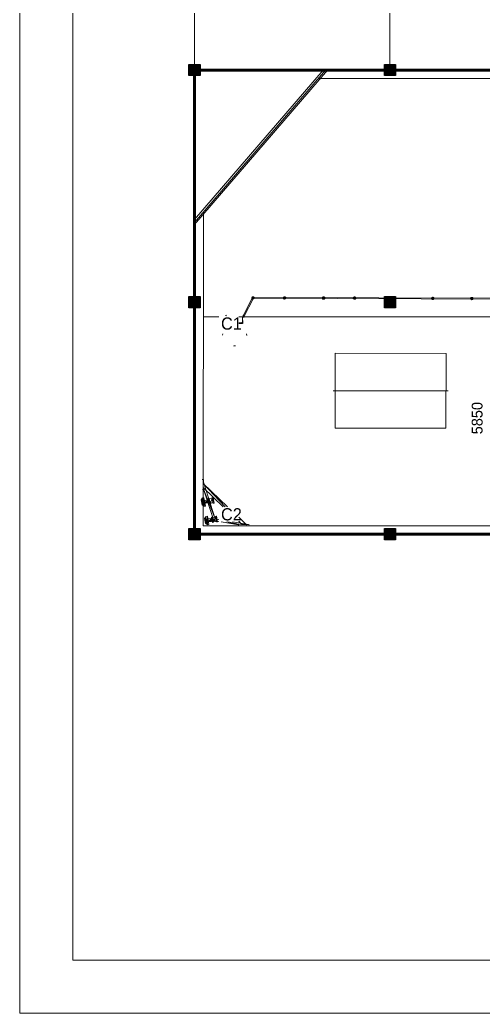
# Paper-space layout '01 Roof Support Layout' of a CAD drawing. Header units: millimetres. Extents: x 5 to 415, y 7 to 290.
# Drawn here: x 5 to 92.5, y 7 to 194.5 of the extents above; entities that cross this region are included whole.
import ezdxf
from ezdxf.enums import TextEntityAlignment as Align

# ---------------------------------------------------------------- set-up
doc = ezdxf.new("R2010")
doc.units = ezdxf.units.MM
for name, color, linetype in [('COLUMNS', 7, 'Continuous'), ('DIMENSIONS', 7, 'Continuous'), ('GA_REFERENCE', 253, 'Continuous'), ('MAIN_ROOF', 7, 'Continuous'), ('SHEET', 7, 'Continuous'), ('TEXT', 7, 'Continuous')]:
    doc.layers.add(name, color=color, linetype=linetype)

# ---------------------------------------------------------------- blocks, each defined once
blk = doc.blocks.new('SHEET_01_ROOF')
at = {"layer": 'COLUMNS', "lineweight": 25}
for p, q in [((36.95, 186.05), (39.05, 186.05)), ((36.95, 183.95), (36.95, 186.05)), ((39.05, 186.05), (39.05, 183.95)), ((73.85, 186.05), (75.95, 186.05)), ((73.85, 183.95), (73.85, 186.05)), ((75.95, 186.05), (75.95, 183.95)), ((39.05, 183.95), (36.95, 183.95)), ((75.95, 183.95), (73.85, 183.95)), ((36.95, 142.25), (39.05, 142.25)), ((36.95, 140.15), (36.95, 142.25)), ((39.05, 142.25), (39.05, 140.15)), ((73.85, 142.25), (75.95, 142.25)), ((73.85, 140.15), (73.85, 142.25)), ((75.95, 142.25), (75.95, 140.15)), ((39.05, 140.15), (36.95, 140.15)), ((75.95, 140.15), (73.85, 140.15)), ((36.95, 98.45), (39.05, 98.45)), ((36.95, 96.35), (36.95, 98.45)), ((39.05, 98.45), (39.05, 96.35)), ((73.85, 98.45), (75.95, 98.45)), ((73.85, 96.35), (73.85, 98.45)), ((75.95, 98.45), (75.95, 96.35)), ((39.05, 96.35), (36.95, 96.35)), ((75.95, 96.35), (73.85, 96.35))]:
    blk.add_line(p, q, dxfattribs=at)
at = {"layer": 'COLUMNS'}
for points in [[(36.95, 186.05), (39.05, 186.05), (36.95, 183.95), (39.05, 183.95)], [(73.85, 186.05), (75.95, 186.05), (73.85, 183.95), (75.95, 183.95)], [(36.95, 142.25), (39.05, 142.25), (36.95, 140.15), (39.05, 140.15)], [(73.85, 142.25), (75.95, 142.25), (73.85, 140.15), (75.95, 140.15)], [(36.95, 98.45), (39.05, 98.45), (36.95, 96.35), (39.05, 96.35)], [(73.85, 98.45), (75.95, 98.45), (73.85, 96.35), (75.95, 96.35)]]:
    blk.add_solid(points, dxfattribs=at)
at = {"layer": 'DIMENSIONS', "lineweight": 13}
for p, q in [((38, 185.7), (38, 201.3)), ((74.9, 185.7), (74.9, 201.3)), ((74.9, 185.7), (74.9, 201.3))]:
    blk.add_line(p, q, dxfattribs=at)
at = {"layer": 'GA_REFERENCE', "lineweight": 5}
for p, q in [((62.71, 185), (38, 156.21)), ((38, 155.83), (63.11, 185)), ((62.71, 185), (38, 156.21)), ((38, 156.79), (62.29, 185)), ((305.69, 185), (62.75, 184.96)), ((104.95, 183.41), (61.41, 183.41)), ((39.66, 158.15), (39.61, 98.98)), ((38, 156.22), (38, 98.27)), ((47.22, 138.72), (48.96, 142.08)), ((49.16, 141.93), (47.3, 138.43)), ((48.87, 142.07), (48.83, 142.03)), ((48.87, 142.07), (48.83, 142.03)), ((48.83, 142.03), (48.84, 141.94)), ((48.83, 142.03), (49.17, 141.84)), ((48.83, 142.03), (48.84, 141.94)), ((48.84, 141.94), (48.89, 141.9)), ((49.17, 141.84), (48.84, 141.94)), ((48.84, 141.94), (49.17, 141.84)), ((49.17, 141.84), (48.84, 141.94)), ((48.84, 141.94), (49.13, 141.8)), ((48.84, 141.94), (48.89, 141.9)), ((48.95, 142.17), (48.86, 142.16)), ((48.95, 142.17), (48.86, 142.16)), ((48.86, 142.16), (48.87, 142.07)), ((48.86, 142.16), (49.29, 141.98)), ((49.29, 141.98), (48.86, 142.16)), ((48.86, 142.16), (49.29, 141.98)), ((48.86, 142.16), (48.87, 142.07)), ((48.87, 142.07), (49.25, 141.94)), ((49.25, 141.94), (48.87, 142.07)), ((48.87, 142.07), (49.25, 141.94)), ((48.89, 141.9), (48.9, 141.82)), ((49.13, 141.8), (48.89, 141.9)), ((48.89, 141.9), (49.13, 141.8)), ((49.08, 141.84), (48.89, 141.9)), ((48.89, 141.9), (49.08, 141.84)), ((48.89, 141.9), (49.04, 141.79)), ((48.89, 141.9), (48.9, 141.82)), ((48.9, 141.82), (48.94, 141.87)), ((48.9, 141.82), (48.94, 141.87)), ((49.04, 141.79), (48.9, 141.82)), ((48.9, 141.82), (49.04, 141.79)), ((49.24, 142.02), (48.91, 142.12)), ((48.94, 141.87), (48.99, 141.83)), ((49.04, 141.79), (48.94, 141.87)), ((48.94, 141.87), (48.99, 141.83)), ((48.99, 142.22), (48.95, 142.17)), ((48.99, 142.22), (48.95, 142.17)), ((49.23, 142.11), (48.95, 142.17)), ((48.95, 142.17), (49.28, 142.07)), ((49.28, 142.07), (48.95, 142.17)), ((48.95, 142.17), (49.24, 142.02)), ((105, 141.93), (48.96, 142.08)), ((48.96, 142.08), (48.99, 141.83)), ((49.08, 142.22), (48.99, 142.22)), ((49.18, 142.15), (48.99, 142.22)), ((48.99, 142.22), (49.23, 142.11)), ((49.23, 142.11), (48.99, 142.22)), ((48.99, 142.22), (49.23, 142.11)), ((49.08, 142.22), (48.99, 142.22)), ((48.99, 141.83), (49.04, 141.79)), ((48.99, 141.83), (49.04, 141.79)), ((49.04, 141.79), (49.08, 141.84)), ((49.04, 141.79), (49.08, 141.84)), ((49.13, 142.19), (49.08, 142.22)), ((49.13, 142.19), (49.08, 142.22)), ((49.08, 142.22), (49.18, 142.15)), ((49.18, 142.15), (49.08, 142.22)), ((49.08, 142.22), (49.18, 142.15)), ((49.13, 142.19), (49.08, 142.22)), ((49.08, 141.84), (49.13, 141.8)), ((49.08, 141.84), (49.13, 141.8)), ((49.18, 142.15), (49.13, 142.19)), ((49.18, 142.15), (49.13, 142.19)), ((49.16, 141.93), (49.13, 141.8)), ((49.13, 141.8), (49.17, 141.84)), ((49.13, 141.8), (49.17, 141.84)), ((105.02, 141.76), (49.16, 141.93)), ((49.17, 141.84), (49.21, 141.89)), ((49.17, 141.84), (49.21, 141.89)), ((49.23, 142.11), (49.18, 142.15)), ((49.23, 142.11), (49.18, 142.15)), ((49.21, 141.89), (49.25, 141.94)), ((49.21, 141.89), (49.25, 141.94)), ((49.28, 142.07), (49.23, 142.11)), ((49.28, 142.07), (49.23, 142.11)), ((49.24, 142.02), (49.28, 142.07)), ((49.24, 142.02), (49.28, 142.07)), ((49.29, 141.98), (49.24, 142.02)), ((49.29, 141.98), (49.24, 142.02)), ((49.25, 141.94), (49.29, 141.98)), ((49.25, 141.94), (49.29, 141.98)), ((54.82, 142.07), (54.78, 142.03)), ((54.82, 142.07), (54.78, 142.03)), ((54.78, 142.03), (54.79, 141.94)), ((55.16, 141.89), (54.78, 142.03)), ((54.78, 142.03), (55.16, 141.89)), ((55.16, 141.89), (54.78, 142.03)), ((54.78, 142.03), (55.12, 141.84)), ((54.78, 142.03), (54.79, 141.94)), ((54.79, 141.94), (54.8, 141.86)), ((55.12, 141.84), (54.79, 141.94)), ((54.79, 141.94), (55.12, 141.84)), ((55.12, 141.84), (54.79, 141.94)), ((54.79, 141.94), (55.08, 141.8)), ((55.08, 141.8), (54.79, 141.94)), ((54.79, 141.94), (54.8, 141.86)), ((54.8, 141.86), (54.85, 141.82)), ((55.08, 141.8), (54.8, 141.86)), ((54.8, 141.86), (55.04, 141.75)), ((54.8, 141.86), (54.85, 141.82)), ((54.86, 142.12), (54.82, 142.07)), ((54.86, 142.12), (54.82, 142.07)), ((54.84, 141.9), (55.08, 141.8)), ((54.85, 141.82), (54.9, 141.78)), ((55.04, 141.75), (54.85, 141.82)), ((54.85, 141.82), (54.99, 141.79)), ((54.99, 141.79), (54.85, 141.82)), ((54.85, 141.82), (54.99, 141.79)), ((54.85, 141.82), (54.9, 141.78)), ((54.9, 142.17), (54.86, 142.12)), ((54.9, 142.17), (54.86, 142.12)), ((55.19, 142.02), (54.86, 142.12)), ((54.86, 142.12), (55.24, 141.98)), ((55.24, 141.98), (54.86, 142.12)), ((54.86, 142.12), (55.24, 141.98)), ((54.94, 142.22), (54.9, 142.17)), ((54.94, 142.22), (54.9, 142.17)), ((54.9, 142.17), (55.23, 142.07)), ((55.23, 142.07), (54.9, 142.17)), ((54.9, 142.17), (55.19, 142.02)), ((54.9, 141.78), (54.99, 141.79)), ((54.99, 141.79), (54.9, 141.78)), ((54.9, 141.78), (54.99, 141.79)), ((54.99, 142.18), (54.94, 142.22)), ((55.18, 142.11), (54.94, 142.22)), ((54.94, 142.22), (55.18, 142.11)), ((54.99, 142.18), (54.94, 142.22)), ((55.03, 142.22), (54.99, 142.18)), ((55.03, 142.22), (54.99, 142.18)), ((55.13, 142.15), (54.99, 142.18)), ((54.99, 142.18), (55.18, 142.11)), ((55.18, 142.11), (54.99, 142.18)), ((54.99, 142.18), (55.18, 142.11)), ((54.99, 141.79), (55.04, 141.75)), ((54.99, 141.79), (55.04, 141.75)), ((55.08, 142.19), (55.03, 142.22)), ((55.08, 142.19), (55.03, 142.22)), ((55.03, 142.22), (55.13, 142.15)), ((55.08, 142.19), (55.03, 142.22)), ((55.04, 141.75), (55.08, 141.8)), ((55.04, 141.75), (55.08, 141.8)), ((55.13, 142.15), (55.08, 142.19)), ((55.13, 142.15), (55.08, 142.19)), ((55.08, 141.8), (55.12, 141.84)), ((55.08, 141.8), (55.12, 141.84)), ((55.12, 141.84), (55.16, 141.89)), ((55.12, 141.84), (55.16, 141.89)), ((55.18, 142.11), (55.13, 142.15)), ((55.18, 142.11), (55.13, 142.15)), ((55.16, 141.89), (55.2, 141.94)), ((55.16, 141.89), (55.2, 141.94)), ((55.23, 142.07), (55.18, 142.11)), ((55.23, 142.07), (55.18, 142.11)), ((55.19, 142.02), (55.23, 142.07)), ((55.19, 142.02), (55.23, 142.07)), ((55.24, 141.98), (55.19, 142.02)), ((55.24, 141.98), (55.19, 142.02)), ((55.2, 141.94), (55.24, 141.98)), ((55.2, 141.94), (55.24, 141.98)), ((62.6, 141.9), (62.13, 142.03)), ((62.18, 141.99), (62.14, 141.94)), ((62.18, 141.99), (62.14, 141.94)), ((62.14, 141.94), (62.19, 141.91)), ((62.52, 141.81), (62.14, 141.94)), ((62.14, 141.94), (62.52, 141.81)), ((62.52, 141.81), (62.14, 141.94)), ((62.14, 141.94), (62.19, 141.91)), ((62.48, 141.76), (62.15, 141.86)), ((62.21, 142.12), (62.17, 142.08)), ((62.21, 142.12), (62.17, 142.08)), ((62.17, 142.08), (62.18, 141.99)), ((62.17, 142.08), (62.6, 141.9)), ((62.6, 141.9), (62.17, 142.08)), ((62.17, 142.08), (62.6, 141.9)), ((62.17, 142.08), (62.18, 141.99)), ((62.56, 141.85), (62.18, 141.99)), ((62.18, 141.99), (62.56, 141.85)), ((62.56, 141.85), (62.18, 141.99)), ((62.19, 141.91), (62.2, 141.82)), ((62.52, 141.81), (62.19, 141.91)), ((62.19, 141.91), (62.48, 141.76)), ((62.48, 141.76), (62.19, 141.91)), ((62.19, 141.91), (62.2, 141.82)), ((62.2, 141.82), (62.25, 141.78)), ((62.43, 141.8), (62.2, 141.82)), ((62.2, 141.82), (62.39, 141.75)), ((62.39, 141.75), (62.2, 141.82)), ((62.2, 141.82), (62.39, 141.75)), ((62.2, 141.82), (62.25, 141.78)), ((62.26, 142.17), (62.21, 142.12)), ((62.26, 142.17), (62.21, 142.12)), ((62.59, 141.99), (62.21, 142.12)), ((62.21, 142.12), (62.59, 141.99)), ((62.59, 141.99), (62.21, 142.12)), ((62.21, 142.12), (62.59, 141.99)), ((62.25, 141.78), (62.34, 141.79)), ((62.34, 141.79), (62.25, 141.78)), ((62.25, 141.78), (62.3, 141.74)), ((62.39, 141.75), (62.25, 141.78)), ((62.25, 141.78), (62.3, 141.74)), ((62.3, 142.13), (62.26, 142.17)), ((62.58, 142.07), (62.26, 142.17)), ((62.26, 142.17), (62.59, 141.99)), ((62.3, 142.13), (62.26, 142.17)), ((62.35, 142.18), (62.3, 142.13)), ((62.35, 142.18), (62.3, 142.13)), ((62.58, 142.07), (62.3, 142.13)), ((62.3, 142.13), (62.58, 142.07)), ((62.3, 141.74), (62.34, 141.79)), ((62.3, 141.74), (62.34, 141.79)), ((62.34, 141.79), (62.39, 141.75)), ((62.34, 141.79), (62.39, 141.75)), ((62.39, 142.14), (62.35, 142.18)), ((62.53, 142.11), (62.35, 142.18)), ((62.35, 142.18), (62.53, 142.11)), ((62.35, 142.18), (62.58, 142.07)), ((62.39, 142.14), (62.35, 142.18)), ((62.44, 142.19), (62.39, 142.14)), ((62.44, 142.19), (62.39, 142.14)), ((62.53, 142.11), (62.39, 142.14)), ((62.39, 142.14), (62.53, 142.11)), ((62.39, 141.75), (62.48, 141.76)), ((62.39, 141.75), (62.48, 141.76)), ((62.48, 142.15), (62.44, 142.19)), ((62.44, 142.19), (62.53, 142.11)), ((62.48, 142.15), (62.44, 142.19)), ((62.53, 142.11), (62.48, 142.15)), ((62.53, 142.11), (62.48, 142.15)), ((62.48, 141.76), (62.52, 141.81)), ((62.48, 141.76), (62.52, 141.81)), ((62.52, 141.81), (62.56, 141.85)), ((62.52, 141.81), (62.56, 141.85)), ((62.58, 142.07), (62.53, 142.11)), ((62.58, 142.07), (62.53, 142.11)), ((62.56, 141.85), (62.6, 141.9)), ((62.56, 141.85), (62.6, 141.9)), ((62.59, 141.99), (62.58, 142.07)), ((62.59, 141.99), (62.58, 142.07)), ((62.6, 141.9), (62.59, 141.99)), ((62.6, 141.9), (62.59, 141.99)), ((68.03, 142.07), (67.99, 142.02)), ((68.03, 142.07), (67.99, 142.02)), ((67.99, 142.02), (68, 141.94)), ((68.46, 141.89), (67.99, 142.02)), ((67.99, 142.02), (68.42, 141.84)), ((68.42, 141.84), (67.99, 142.02)), ((67.99, 142.02), (68, 141.94)), ((68, 141.94), (68.01, 141.85)), ((68, 141.94), (68.34, 141.75)), ((68, 141.94), (68.01, 141.85)), ((68.01, 141.85), (68.06, 141.81)), ((68.34, 141.75), (68.01, 141.85)), ((68.01, 141.85), (68.34, 141.75)), ((68.29, 141.79), (68.01, 141.85)), ((68.01, 141.85), (68.25, 141.74)), ((68.01, 141.85), (68.06, 141.81)), ((68.07, 142.11), (68.03, 142.07)), ((68.07, 142.11), (68.03, 142.07)), ((68.41, 141.93), (68.03, 142.07)), ((68.03, 142.07), (68.46, 141.89)), ((68.46, 141.89), (68.03, 142.07)), ((68.42, 141.84), (68.04, 141.98)), ((68.06, 141.81), (68.11, 141.77)), ((68.25, 141.74), (68.06, 141.81)), ((68.06, 141.81), (68.25, 141.74)), ((68.25, 141.74), (68.06, 141.81)), ((68.06, 141.81), (68.11, 141.77)), ((68.11, 142.16), (68.07, 142.11)), ((68.11, 142.16), (68.07, 142.11)), ((68.16, 142.12), (68.11, 142.16)), ((68.4, 142.02), (68.11, 142.16)), ((68.16, 142.12), (68.11, 142.16)), ((68.11, 141.77), (68.16, 141.73)), ((68.25, 141.74), (68.11, 141.77)), ((68.11, 141.77), (68.16, 141.73)), ((68.16, 141.73), (68.11, 141.77)), ((68.11, 141.77), (68.16, 141.73)), ((68.2, 142.17), (68.16, 142.12)), ((68.2, 142.17), (68.16, 142.12)), ((68.16, 142.12), (68.44, 142.06)), ((68.44, 142.06), (68.16, 142.12)), ((68.16, 142.12), (68.4, 142.02)), ((68.16, 141.73), (68.25, 141.74)), ((68.16, 141.73), (68.25, 141.74)), ((68.25, 142.13), (68.2, 142.17)), ((68.34, 142.14), (68.2, 142.17)), ((68.2, 142.17), (68.39, 142.1)), ((68.39, 142.1), (68.2, 142.17)), ((68.2, 142.17), (68.39, 142.1)), ((68.25, 142.13), (68.2, 142.17)), ((68.29, 142.18), (68.25, 142.13)), ((68.29, 142.18), (68.25, 142.13)), ((68.34, 142.14), (68.25, 142.13)), ((68.25, 142.13), (68.34, 142.14)), ((68.25, 141.74), (68.29, 141.79)), ((68.25, 141.74), (68.29, 141.79)), ((68.34, 142.14), (68.29, 142.18)), ((68.29, 142.18), (68.34, 142.14)), ((68.34, 142.14), (68.29, 142.18)), ((68.29, 141.79), (68.34, 141.75)), ((68.29, 141.79), (68.34, 141.75)), ((68.39, 142.1), (68.34, 142.14)), ((68.39, 142.1), (68.34, 142.14)), ((68.34, 141.75), (68.38, 141.8)), ((68.34, 141.75), (68.38, 141.8)), ((68.38, 141.8), (68.42, 141.84)), ((68.38, 141.8), (68.42, 141.84)), ((68.44, 142.06), (68.39, 142.1)), ((68.44, 142.06), (68.39, 142.1)), ((68.4, 142.02), (68.44, 142.06)), ((68.4, 142.02), (68.44, 142.06)), ((68.45, 141.98), (68.4, 142.02)), ((68.45, 141.98), (68.4, 142.02)), ((68.41, 141.93), (68.45, 141.98)), ((68.41, 141.93), (68.45, 141.98)), ((68.46, 141.89), (68.41, 141.93)), ((68.46, 141.89), (68.41, 141.93)), ((68.42, 141.84), (68.46, 141.89)), ((68.42, 141.84), (68.46, 141.89)), ((75.4, 141.98), (75.35, 141.94)), ((75.4, 141.98), (75.35, 141.94)), ((75.35, 141.94), (75.4, 141.9)), ((75.78, 141.76), (75.35, 141.94)), ((75.35, 141.94), (75.78, 141.76)), ((75.35, 141.94), (75.4, 141.9)), ((75.69, 141.75), (75.36, 141.85)), ((75.44, 142.03), (75.4, 141.98)), ((75.44, 142.03), (75.4, 141.98)), ((75.4, 141.98), (75.77, 141.85)), ((75.77, 141.85), (75.4, 141.98)), ((75.4, 141.98), (75.77, 141.85)), ((75.82, 141.81), (75.4, 141.98)), ((75.4, 141.9), (75.41, 141.81)), ((75.73, 141.8), (75.4, 141.9)), ((75.4, 141.9), (75.73, 141.8)), ((75.4, 141.9), (75.69, 141.75)), ((75.4, 141.9), (75.41, 141.81)), ((75.41, 141.81), (75.46, 141.77)), ((75.69, 141.75), (75.41, 141.81)), ((75.41, 141.81), (75.65, 141.71)), ((75.65, 141.71), (75.41, 141.81)), ((75.41, 141.81), (75.65, 141.71)), ((75.41, 141.81), (75.46, 141.77)), ((75.48, 142.08), (75.44, 142.03)), ((75.48, 142.08), (75.44, 142.03)), ((75.81, 141.89), (75.44, 142.03)), ((75.44, 142.03), (75.81, 141.89)), ((75.81, 141.89), (75.44, 142.03)), ((75.46, 141.77), (75.51, 141.74)), ((75.65, 141.71), (75.46, 141.77)), ((75.46, 141.77), (75.6, 141.74)), ((75.6, 141.74), (75.46, 141.77)), ((75.46, 141.77), (75.56, 141.7)), ((75.46, 141.77), (75.51, 141.74)), ((75.52, 142.13), (75.48, 142.08)), ((75.52, 142.13), (75.48, 142.08)), ((75.48, 142.08), (75.8, 141.98)), ((75.8, 141.98), (75.48, 142.08)), ((75.48, 142.08), (75.85, 141.94)), ((75.48, 142.08), (75.81, 141.89)), ((75.51, 141.74), (75.56, 141.7)), ((75.56, 141.7), (75.51, 141.74)), ((75.51, 141.74), (75.56, 141.7)), ((75.61, 142.13), (75.52, 142.13)), ((75.8, 142.07), (75.52, 142.13)), ((75.52, 142.13), (75.75, 142.02)), ((75.52, 142.13), (75.8, 141.98)), ((75.8, 141.98), (75.52, 142.13)), ((75.61, 142.13), (75.52, 142.13)), ((75.56, 141.7), (75.6, 141.74)), ((75.56, 141.7), (75.6, 141.74)), ((75.6, 141.74), (75.65, 141.71)), ((75.6, 141.74), (75.65, 141.71)), ((75.7, 142.14), (75.61, 142.13)), ((75.7, 142.14), (75.61, 142.13)), ((75.75, 142.1), (75.61, 142.13)), ((75.61, 142.13), (75.75, 142.1)), ((75.75, 142.1), (75.61, 142.13)), ((75.61, 142.13), (75.8, 142.07)), ((75.8, 142.07), (75.61, 142.13)), ((75.61, 142.13), (75.8, 142.07)), ((75.65, 141.71), (75.69, 141.75)), ((75.65, 141.71), (75.69, 141.75)), ((75.69, 141.75), (75.73, 141.8)), ((75.69, 141.75), (75.73, 141.8)), ((75.75, 142.1), (75.7, 142.14)), ((75.7, 142.14), (75.75, 142.1)), ((75.75, 142.1), (75.7, 142.14)), ((75.73, 141.8), (75.78, 141.76)), ((75.73, 141.8), (75.78, 141.76)), ((75.8, 142.07), (75.75, 142.1)), ((75.8, 142.07), (75.75, 142.1)), ((75.77, 141.85), (75.81, 141.89)), ((75.77, 141.85), (75.81, 141.89)), ((75.82, 141.81), (75.77, 141.85)), ((75.82, 141.81), (75.77, 141.85)), ((75.78, 141.76), (75.82, 141.81)), ((75.78, 141.76), (75.82, 141.81)), ((75.8, 141.98), (75.8, 142.07)), ((75.8, 141.98), (75.8, 142.07)), ((75.85, 141.94), (75.8, 141.98)), ((75.85, 141.94), (75.8, 141.98)), ((75.81, 141.89), (75.85, 141.94)), ((75.81, 141.89), (75.85, 141.94)), ((82.79, 142.03), (82.75, 141.99)), ((82.79, 142.03), (82.75, 141.99)), ((82.75, 141.99), (82.8, 141.95)), ((82.75, 141.99), (83.18, 141.81)), ((83.18, 141.81), (82.75, 141.99)), ((82.75, 141.99), (82.8, 141.95)), ((82.8, 141.95), (82.76, 141.9)), ((82.8, 141.95), (82.76, 141.9)), ((82.76, 141.9), (82.81, 141.86)), ((83.14, 141.76), (82.76, 141.9)), ((82.76, 141.9), (83.14, 141.76)), ((83.14, 141.76), (82.76, 141.9)), ((82.76, 141.9), (83.1, 141.72)), ((82.76, 141.9), (82.81, 141.86)), ((82.81, 141.86), (82.77, 141.82)), ((82.81, 141.86), (82.77, 141.82)), ((82.77, 141.82), (82.82, 141.78)), ((83.1, 141.72), (82.77, 141.82)), ((82.77, 141.82), (83.1, 141.72)), ((83.05, 141.67), (82.77, 141.82)), ((82.77, 141.82), (82.82, 141.78)), ((82.83, 142.08), (82.79, 142.03)), ((82.83, 142.08), (82.79, 142.03)), ((82.79, 142.03), (83.22, 141.86)), ((83.22, 141.86), (82.79, 142.03)), ((82.79, 142.03), (83.22, 141.86)), ((83.18, 141.81), (82.8, 141.95)), ((82.8, 141.95), (83.18, 141.81)), ((83.1, 141.72), (82.81, 141.86)), ((82.82, 141.78), (82.87, 141.74)), ((82.82, 141.78), (82.87, 141.74)), ((82.92, 142.09), (82.83, 142.08)), ((82.92, 142.09), (82.83, 142.08)), ((83.21, 141.94), (82.83, 142.08)), ((82.83, 142.08), (83.21, 141.94)), ((83.21, 141.94), (82.83, 142.08)), ((82.83, 142.08), (83.17, 141.9)), ((82.87, 141.74), (82.92, 141.7)), ((83.01, 141.71), (82.87, 141.74)), ((82.87, 141.74), (82.92, 141.7)), ((82.92, 141.7), (82.87, 141.74)), ((82.87, 141.74), (82.92, 141.7)), ((82.96, 142.14), (82.92, 142.09)), ((82.96, 142.14), (82.92, 142.09)), ((83.2, 142.03), (82.92, 142.09)), ((82.92, 142.09), (83.16, 141.98)), ((83.16, 141.98), (82.92, 142.09)), ((82.92, 142.09), (83.21, 141.94)), ((82.92, 141.7), (83.01, 141.71)), ((82.92, 141.7), (83.01, 141.71)), ((83.01, 142.1), (82.96, 142.14)), ((83.15, 142.07), (82.96, 142.14)), ((82.96, 142.14), (83.15, 142.07)), ((83.01, 142.1), (82.96, 142.14)), ((83.1, 142.11), (83.01, 142.1)), ((83.06, 142.06), (83.01, 142.1)), ((83.01, 142.1), (83.15, 142.07)), ((83.15, 142.07), (83.01, 142.1)), ((83.01, 142.1), (83.15, 142.07)), ((83.06, 142.06), (83.01, 142.1)), ((83.01, 141.71), (83.05, 141.67)), ((83.01, 141.71), (83.05, 141.67)), ((83.05, 141.67), (83.1, 141.72)), ((83.05, 141.67), (83.1, 141.72)), ((83.1, 142.11), (83.06, 142.06)), ((83.06, 142.06), (83.1, 142.11)), ((83.1, 142.11), (83.06, 142.06)), ((83.15, 142.07), (83.1, 142.11)), ((83.15, 142.07), (83.1, 142.11)), ((83.1, 141.72), (83.14, 141.76)), ((83.1, 141.72), (83.14, 141.76)), ((83.14, 141.76), (83.18, 141.81)), ((83.14, 141.76), (83.18, 141.81)), ((83.2, 142.03), (83.15, 142.07)), ((83.2, 142.03), (83.15, 142.07)), ((83.16, 141.98), (83.2, 142.03)), ((83.16, 141.98), (83.2, 142.03)), ((83.21, 141.94), (83.16, 141.98)), ((83.21, 141.94), (83.16, 141.98)), ((83.18, 141.81), (83.22, 141.86)), ((83.18, 141.81), (83.22, 141.86)), ((83.22, 141.86), (83.21, 141.94)), ((83.22, 141.86), (83.21, 141.94)), ((90.15, 141.95), (90.11, 141.9)), ((90.15, 141.95), (90.11, 141.9)), ((90.11, 141.9), (90.16, 141.87)), ((90.11, 141.9), (90.54, 141.73)), ((90.11, 141.9), (90.16, 141.87)), ((90.12, 141.82), (90.45, 141.72)), ((90.19, 142), (90.15, 141.95)), ((90.19, 142), (90.15, 141.95)), ((90.53, 141.81), (90.15, 141.95)), ((90.15, 141.95), (90.58, 141.78)), ((90.58, 141.78), (90.15, 141.95)), ((90.15, 141.95), (90.58, 141.78)), ((90.16, 141.87), (90.17, 141.78)), ((90.54, 141.73), (90.16, 141.87)), ((90.16, 141.87), (90.54, 141.73)), ((90.5, 141.68), (90.16, 141.87)), ((90.16, 141.87), (90.5, 141.68)), ((90.16, 141.87), (90.17, 141.78)), ((90.17, 141.78), (90.22, 141.74)), ((90.45, 141.72), (90.17, 141.78)), ((90.17, 141.78), (90.41, 141.67)), ((90.41, 141.67), (90.17, 141.78)), ((90.17, 141.78), (90.41, 141.67)), ((90.17, 141.78), (90.22, 141.74)), ((90.23, 142.05), (90.19, 142)), ((90.23, 142.05), (90.19, 142)), ((90.22, 141.74), (90.27, 141.7)), ((90.41, 141.67), (90.22, 141.74)), ((90.22, 141.74), (90.36, 141.71)), ((90.36, 141.71), (90.22, 141.74)), ((90.22, 141.74), (90.32, 141.66)), ((90.22, 141.74), (90.27, 141.7)), ((90.27, 142.09), (90.23, 142.05)), ((90.27, 142.09), (90.23, 142.05)), ((90.56, 141.95), (90.23, 142.05)), ((90.23, 142.05), (90.61, 141.91)), ((90.61, 141.91), (90.23, 142.05)), ((90.36, 142.1), (90.27, 142.09)), ((90.36, 142.1), (90.27, 142.09)), ((90.27, 142.09), (90.56, 141.95)), ((90.56, 141.95), (90.27, 142.09)), ((90.27, 142.09), (90.56, 141.95)), ((90.27, 141.7), (90.32, 141.66)), ((90.32, 141.66), (90.27, 141.7)), ((90.27, 141.7), (90.32, 141.66)), ((90.32, 142.05), (90.51, 141.99)), ((90.32, 141.66), (90.36, 141.71)), ((90.32, 141.66), (90.36, 141.71)), ((90.41, 142.06), (90.36, 142.1)), ((90.5, 142.07), (90.36, 142.1)), ((90.36, 142.1), (90.55, 142.03)), ((90.55, 142.03), (90.36, 142.1)), ((90.36, 142.1), (90.55, 142.03)), ((90.41, 142.06), (90.36, 142.1)), ((90.36, 141.71), (90.41, 141.67)), ((90.36, 141.71), (90.41, 141.67)), ((90.5, 142.07), (90.41, 142.06)), ((90.5, 142.07), (90.41, 142.06)), ((90.41, 142.06), (90.5, 142.07)), ((90.5, 142.07), (90.41, 142.06)), ((90.5, 142.07), (90.41, 142.06)), ((90.41, 141.67), (90.45, 141.72)), ((90.41, 141.67), (90.45, 141.72)), ((90.45, 141.72), (90.5, 141.68)), ((90.45, 141.72), (90.5, 141.68)), ((90.55, 142.03), (90.5, 142.07)), ((90.55, 142.03), (90.5, 142.07)), ((90.5, 141.68), (90.54, 141.73)), ((90.5, 141.68), (90.54, 141.73)), ((90.51, 141.99), (90.55, 142.03)), ((90.51, 141.99), (90.55, 142.03)), ((90.56, 141.95), (90.51, 141.99)), ((90.56, 141.95), (90.51, 141.99)), ((90.54, 141.73), (90.58, 141.78)), ((90.54, 141.73), (90.58, 141.78)), ((90.61, 141.91), (90.56, 141.95)), ((90.61, 141.91), (90.56, 141.95)), ((90.57, 141.86), (90.61, 141.91)), ((90.57, 141.86), (90.61, 141.91)), ((90.58, 141.78), (90.57, 141.86)), ((90.58, 141.78), (90.57, 141.86)), ((42.6, 138.44), (39.63, 138.44)), ((43.92, 138.63), (43.91, 138.71)), ((43.91, 138.71), (43.96, 138.67)), ((43.96, 138.67), (43.91, 138.71)), ((43.91, 138.71), (43.96, 138.67)), ((43.96, 138.67), (43.92, 138.63)), ((43.92, 138.63), (43.96, 138.67)), ((43.92, 138.63), (43.92, 138.63)), ((43.92, 138.63), (43.92, 138.58)), ((43.96, 138.67), (43.97, 138.59)), ((43.97, 138.58), (43.97, 138.59)), ((104.96, 138.42), (46.34, 138.43)), ((46.97, 137.27), (46.34, 137.27)), ((46.98, 137.19), (46.34, 137.18)), ((46.96, 137.36), (47.05, 137.36)), ((46.98, 137.1), (46.96, 137.36)), ((47.03, 138.4), (47.3, 138.43)), ((47.03, 137.15), (47.03, 138.4)), ((47.35, 138.39), (47.08, 138.36)), ((47.12, 137.16), (47.08, 138.36)), ((47.21, 138.42), (47.17, 138.37)), ((47.17, 138.37), (47.26, 138.38)), ((47.17, 138.37), (47.26, 138.38)), ((47.26, 138.38), (47.17, 138.37)), ((47.17, 138.37), (47.17, 138.37)), ((47.18, 138.67), (47.22, 138.72)), ((47.22, 138.72), (47.18, 138.67)), ((47.18, 138.67), (47.22, 138.72)), ((47.23, 138.64), (47.18, 138.67)), ((47.19, 138.59), (47.18, 138.67)), ((47.18, 138.67), (47.23, 138.64)), ((47.23, 138.64), (47.18, 138.67)), ((47.23, 138.64), (47.19, 138.59)), ((47.19, 138.59), (47.19, 138.59)), ((47.21, 138.42), (47.19, 138.59)), ((47.21, 138.42), (47.24, 138.55)), ((47.26, 138.38), (47.21, 138.42)), ((47.21, 138.42), (47.21, 138.42)), ((47.22, 138.72), (47.22, 138.72)), ((47.22, 138.72), (47.23, 138.64)), ((47.3, 138.43), (47.35, 138.39)), ((43.32, 135.24), (43.31, 134.94)), ((47.82, 135.19), (47.85, 134.93)), ((45.43, 132.89), (45.42, 132.98)), ((45.42, 132.98), (45.74, 132.96)), ((64.56, 117.41), (64.59, 131.54)), ((85.52, 131.49), (64.59, 131.54)), ((85.49, 117.44), (85.52, 131.49)), ((64.19, 124.46), (85.93, 124.48)), ((85.49, 117.44), (64.56, 117.41)), ((39.69, 107.72), (39.47, 107.74)), ((39.62, 105.81), (39.69, 107.72)), ((39.66, 107.19), (39.63, 106.11)), ((39.63, 106.11), (39.66, 107.19)), ((39.63, 106.2), (39.64, 106.98)), ((44.24, 102.58), (39.64, 106.98)), ((44.24, 102.58), (39.64, 106.98)), ((39.64, 106.98), (43.78, 102.58)), ((39.64, 106.98), (43.78, 102.58)), ((41.92, 100.32), (39.66, 107.19)), ((41.92, 100.32), (39.66, 107.19)), ((39.66, 107.19), (41.92, 100.32)), ((39.48, 105.84), (39.62, 105.81)), ((43.42, 102.58), (39.63, 106.2)), ((43.42, 102.58), (39.63, 106.2)), ((43.42, 102.58), (39.63, 106.2)), ((41.63, 99.99), (39.63, 106.11)), ((39.63, 106.11), (41.92, 100.32)), ((39.63, 106.11), (41.92, 100.32)), ((41.63, 99.99), (39.63, 106.11)), ((41.63, 99.99), (39.63, 106.11)), ((39.43, 102.89), (39.23, 103.91)), ((39.23, 103.91), (39.43, 102.89)), ((39.43, 102.89), (39.23, 103.91)), ((39.23, 103.91), (39.43, 102.89)), ((39.43, 102.89), (39.23, 103.91)), ((39.23, 103.91), (39.43, 102.89)), ((39.43, 102.89), (39.23, 103.91)), ((39.27, 103.96), (39.47, 102.85)), ((39.47, 102.85), (39.27, 103.96)), ((39.27, 103.96), (39.43, 102.89)), ((39.52, 102.82), (39.31, 104.01)), ((39.31, 104.01), (39.52, 102.82)), ((39.52, 102.82), (39.31, 104.01)), ((39.31, 104.01), (39.52, 102.82)), ((39.52, 102.82), (39.31, 104.01)), ((39.31, 104.01), (39.52, 102.82)), ((39.52, 102.82), (39.31, 104.01)), ((39.31, 104.01), (39.52, 102.82)), ((39.52, 102.82), (39.31, 104.01)), ((39.31, 104.01), (39.52, 102.82)), ((39.52, 102.82), (39.31, 104.01)), ((39.31, 104.01), (39.47, 102.85)), ((39.47, 102.85), (39.31, 104.01)), ((39.35, 104.05), (39.61, 102.82)), ((39.61, 102.82), (39.35, 104.05)), ((39.35, 104.05), (39.56, 102.86)), ((39.35, 104.05), (39.52, 102.82)), ((39.67, 102.7), (39.38, 104.19)), ((39.38, 104.19), (39.67, 102.7)), ((39.67, 102.7), (39.38, 104.19)), ((39.38, 104.19), (39.67, 102.7)), ((39.67, 102.7), (39.38, 104.19)), ((39.38, 104.19), (39.67, 102.7)), ((39.39, 104.1), (39.61, 102.82)), ((39.61, 102.82), (39.39, 104.1)), ((39.72, 102.66), (39.42, 104.23)), ((39.42, 104.23), (39.72, 102.66)), ((39.72, 102.66), (39.42, 104.23)), ((39.42, 104.23), (39.72, 102.66)), ((39.72, 102.66), (39.42, 104.23)), ((39.42, 104.23), (39.72, 102.66)), ((39.72, 102.66), (39.42, 104.23)), ((39.42, 104.23), (39.72, 102.66)), ((39.72, 102.66), (39.42, 104.23)), ((39.42, 104.23), (39.72, 102.66)), ((39.72, 102.66), (39.42, 104.23)), ((39.42, 104.23), (39.67, 102.7)), ((39.67, 102.7), (39.43, 104.15)), ((39.43, 104.15), (39.67, 102.7)), ((39.67, 102.7), (39.43, 104.15)), ((39.43, 104.15), (39.67, 102.7)), ((39.67, 102.7), (39.43, 104.15)), ((39.43, 104.15), (39.62, 102.74)), ((39.62, 102.74), (39.43, 104.15)), ((39.43, 104.15), (39.62, 102.74)), ((39.62, 102.74), (39.43, 104.15)), ((39.43, 104.15), (39.66, 102.79)), ((39.66, 102.79), (39.43, 104.15)), ((39.46, 104.28), (39.72, 102.66)), ((39.78, 104.27), (39.51, 104.24)), ((39.51, 104.24), (39.81, 102.67)), ((39.51, 104.24), (39.77, 102.62)), ((39.77, 102.62), (39.51, 104.24)), ((39.78, 104.27), (40.08, 102.7)), ((39.81, 102.67), (39.78, 104.27)), ((39.81, 102.67), (39.78, 104.27)), ((39.78, 104.27), (40.08, 102.7)), ((39.93, 103.76), (40.51, 103.86)), ((40.51, 103.86), (39.93, 103.76)), ((39.98, 103.25), (39.93, 103.76)), ((39.93, 103.76), (39.98, 103.25)), ((39.98, 103.25), (39.93, 103.76)), ((39.98, 103.25), (40.51, 103.86)), ((40.51, 103.86), (39.98, 103.25)), ((40.51, 103.77), (39.98, 103.25)), ((40.51, 103.77), (39.98, 103.25)), ((39.98, 103.25), (40.55, 103.43)), ((39.98, 103.25), (40.55, 103.43)), ((40.61, 103.31), (39.98, 103.25)), ((40.51, 103.86), (40.51, 103.77)), ((40.6, 103.78), (40.51, 103.77)), ((40.51, 103.77), (40.55, 103.43)), ((40.55, 103.43), (40.51, 103.77)), ((40.55, 103.43), (40.6, 103.78)), ((40.55, 103.43), (40.6, 103.78)), ((40.64, 103.44), (40.55, 103.43)), ((40.55, 103.43), (40.61, 103.31)), ((40.75, 104.14), (40.57, 104.12)), ((40.57, 104.12), (40.6, 103.78)), ((40.6, 103.78), (40.75, 104.14)), ((40.6, 103.78), (40.75, 104.14)), ((40.64, 103.44), (40.6, 103.78)), ((40.6, 103.78), (40.64, 103.44)), ((40.75, 104.14), (40.64, 103.44)), ((40.75, 104.14), (40.64, 103.44)), ((40.64, 103.44), (40.68, 103.1)), ((40.68, 103.1), (40.75, 104.14)), ((40.68, 103.1), (40.75, 104.14)), ((40.94, 103.12), (40.68, 103.1)), ((40.94, 103.21), (40.75, 104.14)), ((40.75, 104.14), (40.94, 103.12)), ((40.75, 104.14), (40.94, 103.12)), ((41.34, 104.15), (40.76, 104.06)), ((40.76, 104.06), (40.94, 103.21)), ((40.94, 103.21), (41.34, 104.15)), ((40.94, 103.21), (41.34, 104.15)), ((41.47, 103.35), (40.94, 103.21)), ((41.28, 104.28), (41.34, 104.15)), ((41.51, 104.26), (41.28, 104.28)), ((41.34, 104.15), (41.51, 104.26)), ((41.34, 104.15), (41.51, 104.26)), ((41.47, 103.35), (41.34, 104.15)), ((41.34, 104.15), (41.47, 103.35)), ((41.51, 104.26), (41.47, 103.35)), ((41.48, 103.26), (41.51, 104.26)), ((41.51, 104.26), (41.48, 103.26)), ((41.7, 103.24), (41.48, 103.26)), ((41.51, 104.26), (41.7, 103.24)), ((40.08, 102.7), (39.81, 102.67)), ((39.9, 100.48), (40.11, 99.37)), ((40.11, 99.37), (39.91, 100.39)), ((39.91, 100.39), (40.11, 99.37)), ((40.11, 99.37), (39.91, 100.39)), ((39.91, 100.39), (40.06, 99.41)), ((40.06, 99.41), (39.91, 100.39)), ((40.11, 99.37), (39.95, 100.44)), ((39.95, 100.44), (40.11, 99.37)), ((40.25, 99.34), (39.99, 100.48)), ((39.99, 100.48), (40.21, 99.29)), ((40.3, 99.3), (40.03, 100.53)), ((40.03, 100.53), (40.25, 99.34)), ((40.25, 99.34), (40.03, 100.53)), ((40.03, 100.53), (40.25, 99.34)), ((40.25, 99.34), (40.03, 100.53)), ((40.03, 100.53), (40.25, 99.34)), ((40.25, 99.34), (40.03, 100.53)), ((40.03, 100.53), (40.25, 99.34)), ((40.36, 99.18), (40.07, 100.66)), ((40.07, 100.66), (40.31, 99.22)), ((40.31, 99.22), (40.07, 100.66)), ((40.07, 100.66), (40.31, 99.22)), ((40.31, 99.22), (40.07, 100.66)), ((40.07, 100.66), (40.31, 99.22)), ((40.31, 99.22), (40.07, 100.66)), ((40.07, 100.66), (40.35, 99.26)), ((40.35, 99.26), (40.07, 100.66)), ((40.07, 100.66), (40.35, 99.26)), ((40.35, 99.26), (40.07, 100.66)), ((40.07, 100.66), (40.35, 99.26)), ((40.35, 99.26), (40.07, 100.66)), ((40.08, 100.58), (40.3, 99.3)), ((40.3, 99.3), (40.08, 100.58)), ((40.08, 100.58), (40.3, 99.3)), ((40.11, 100.71), (40.41, 99.14)), ((40.41, 99.14), (40.11, 100.71)), ((40.11, 100.71), (40.41, 99.14)), ((40.11, 100.71), (40.36, 99.18)), ((40.36, 99.18), (40.11, 100.71)), ((40.11, 100.71), (40.36, 99.18)), ((40.42, 100.78), (40.15, 100.76)), ((40.15, 100.76), (40.45, 99.19)), ((40.45, 99.19), (40.15, 100.76)), ((40.15, 100.76), (40.41, 99.14)), ((40.41, 99.14), (40.15, 100.76)), ((40.15, 100.76), (40.41, 99.14)), ((40.41, 99.14), (40.15, 100.76)), ((40.42, 100.78), (40.72, 99.21)), ((40.45, 99.19), (40.42, 100.78)), ((40.45, 99.19), (40.42, 100.78)), ((40.42, 100.78), (40.72, 99.21)), ((40.56, 100.28), (41.14, 100.38)), ((41.14, 100.38), (40.56, 100.28)), ((40.66, 99.73), (40.56, 100.28)), ((40.56, 100.28), (40.61, 99.76)), ((40.61, 99.76), (40.56, 100.28)), ((40.66, 99.73), (41.14, 100.38)), ((41.14, 100.38), (40.66, 99.73)), ((41.14, 100.38), (40.66, 99.73)), ((41.2, 100.25), (40.66, 99.73)), ((41.2, 100.25), (40.66, 99.73)), ((40.66, 99.73), (41.27, 99.96)), ((40.66, 99.73), (41.27, 99.96)), ((41.24, 99.82), (40.66, 99.73)), ((41.14, 100.38), (41.2, 100.25)), ((41.38, 100.66), (41.2, 100.64)), ((41.2, 100.64), (41.24, 100.3)), ((41.24, 100.3), (41.2, 100.25)), ((41.2, 100.25), (41.27, 99.96)), ((41.27, 99.96), (41.2, 100.25)), ((41.24, 100.3), (41.38, 100.66)), ((41.24, 100.3), (41.38, 100.66)), ((41.32, 99.92), (41.24, 100.3)), ((41.27, 99.96), (41.24, 100.3)), ((41.27, 99.96), (41.24, 100.3)), ((41.24, 100.3), (41.32, 99.92)), ((41.27, 99.96), (41.24, 99.82)), ((41.32, 99.92), (41.27, 99.96)), ((41.38, 100.66), (41.32, 99.92)), ((41.38, 100.66), (41.32, 99.92)), ((41.32, 99.92), (41.4, 99.62)), ((41.57, 99.72), (41.38, 100.66)), ((41.38, 100.66), (41.58, 99.64)), ((41.4, 99.62), (41.38, 100.66)), ((41.4, 99.62), (41.38, 100.66)), ((41.38, 100.66), (41.58, 99.64)), ((41.97, 100.67), (41.39, 100.57)), ((41.39, 100.57), (41.57, 99.72)), ((41.58, 99.64), (41.4, 99.62)), ((41.57, 99.72), (41.97, 100.67)), ((41.57, 99.72), (41.97, 100.67)), ((42.15, 99.82), (41.57, 99.72)), ((41.63, 99.99), (41.92, 100.32)), ((41.92, 100.32), (41.63, 99.99)), ((42.6, 99.82), (41.63, 99.99)), ((42.6, 99.82), (41.63, 99.99)), ((42.6, 99.82), (41.63, 99.99)), ((42.6, 100.2), (41.92, 100.32)), ((41.92, 100.32), (42.6, 100.14)), ((41.92, 100.32), (42.6, 100.14)), ((42.6, 100.15), (41.92, 100.32)), ((42.6, 100.15), (41.92, 100.32)), ((41.92, 100.32), (42.6, 100.2)), ((41.92, 100.32), (42.6, 100.2)), ((42.14, 100.77), (41.96, 100.76)), ((41.96, 100.76), (41.97, 100.67)), ((41.97, 100.67), (42.14, 100.77)), ((41.97, 100.67), (42.14, 100.77)), ((42.15, 99.82), (41.97, 100.67)), ((41.97, 100.67), (42.15, 99.82)), ((42.16, 99.74), (42.14, 100.77)), ((42.14, 100.77), (42.34, 99.75)), ((42.14, 100.77), (42.16, 99.74)), ((42.14, 100.77), (42.15, 99.82)), ((42.34, 99.75), (42.16, 99.74)), ((46.3, 99.18), (43.02, 99.75)), ((46.3, 99.18), (43.02, 99.75)), ((46.3, 99.18), (43.02, 99.75)), ((44.11, 99.75), (46.3, 99.18)), ((44.11, 99.75), (46.3, 99.18)), ((46.3, 99.26), (44.28, 99.75)), ((46.3, 99.26), (44.28, 99.75)), ((48.16, 99.22), (45.16, 99.75)), ((45.16, 99.75), (48.16, 99.22)), ((45.16, 99.75), (48.16, 99.22)), ((47.8, 99.19), (46.34, 100.58)), ((47.8, 99.19), (46.34, 100.58)), ((46.34, 99.87), (46.93, 99.24)), ((46.34, 99.87), (46.93, 99.24)), ((46.93, 99.24), (46.34, 99.8)), ((46.93, 99.24), (46.34, 99.8)), ((46.93, 99.24), (46.34, 99.8)), ((104.98, 99.01), (39.61, 98.98)), ((40.72, 99.21), (40.45, 99.19)), ((48.3, 99.19), (46.3, 99.26)), ((46.3, 99.26), (46.31, 99.09)), ((46.3, 99.18), (46.3, 99.26)), ((48.16, 99.22), (46.3, 99.26)), ((48.16, 99.22), (46.3, 99.26)), ((46.3, 99.26), (46.3, 99.18)), ((46.93, 99.24), (47.8, 99.19)), ((48.27, 99.06), (48.3, 99.19)), ((261.77, 97.4), (38, 97.4))]:
    blk.add_line(p, q, dxfattribs=at)
at = {"layer": 'MAIN_ROOF', "lineweight": 60}
for p, q in [((38, 185), (305.9, 185)), ((38, 97.4), (38, 185)), ((38, 97.4), (305.9, 97.4))]:
    blk.add_line(p, q, dxfattribs=at)
at = {"layer": 'SHEET', "lineweight": 18}
for p, q in [((5, 7), (5, 290)), ((15, 17), (15, 277)), ((331, 17), (15, 17)), ((415, 7), (5, 7))]:
    blk.add_line(p, q, dxfattribs=at)
at = {"layer": 'TEXT'}
for s, p in [('C1', (43, 136)), ('C2', (43, 100))]:
    blk.add_text(s, height=2.3, dxfattribs=at).set_placement(p)
blk.add_text('5850', height=2.05, rotation=90, dxfattribs=at).set_placement((92.4, 119.3), align=Align.CENTER)

psp = doc.layouts.new('01 Roof Support Layout')

# ---------------------------------------------------------------- block references
psp.add_blockref('SHEET_01_ROOF', (0, 0))

doc.saveas('drawing.dxf')
